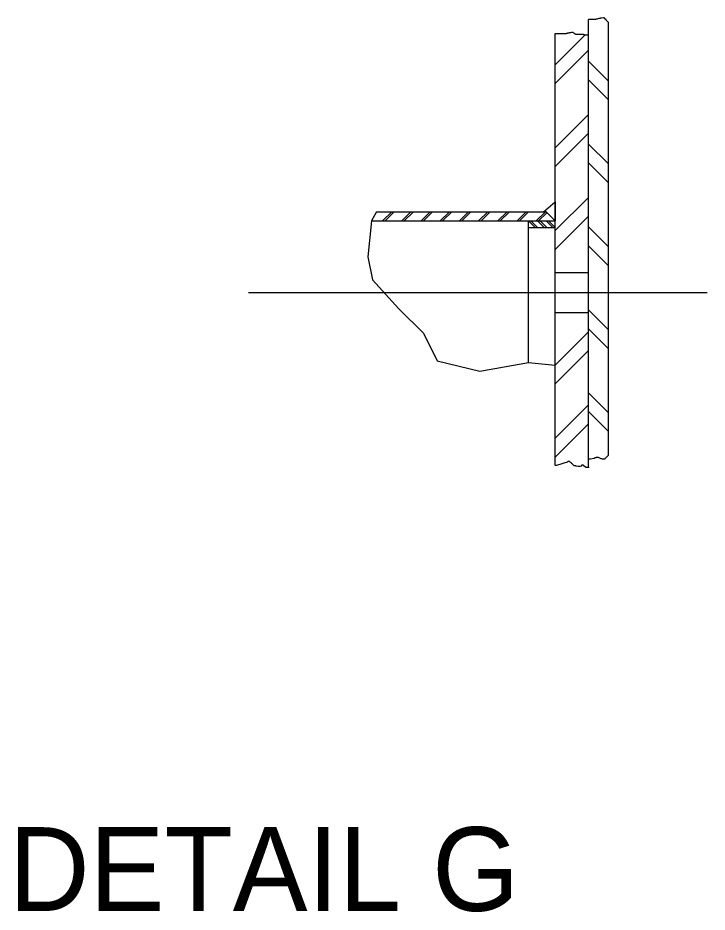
# Model space of a CAD drawing. Extents: x -666 to -576.4, y 698.3 to 770.9.
# Drawn here: x -586.517 to -584.36, y 717.631 to 720.431 of the extents above; entities that cross this region are included whole.
import ezdxf

# ---------------------------------------------------------------- set-up
doc = ezdxf.new("R2010")
doc.units = 0
doc.layers.add('tcd_NO-PLOT', color=7, linetype='Continuous')
doc.layers.add('tcd_SIGN-OVERHEAD', color=7, linetype='Continuous')

msp = doc.modelspace()

# ---------------------------------------------------------------- linework, layer by layer
at = {"layer": 'tcd_SIGN-OVERHEAD'}
for p, q in [((-584.7316, 719.0247), (-584.7316, 720.4253)), ((-584.6691, 719.0613), (-584.6691, 720.4164)), ((-584.8358, 719.0311), (-584.8358, 720.3815)), ((-584.8358, 720.2842), (-584.7428, 720.3772)), ((-584.8358, 720.2252), (-584.7316, 720.3294)), ((-584.6691, 720.2331), (-584.7316, 720.2956)), ((-584.6691, 720.1742), (-584.7316, 720.2367)), ((-584.8358, 720.0245), (-584.7316, 720.1287)), ((-584.8358, 719.9656), (-584.7316, 720.0697)), ((-584.6691, 719.9734), (-584.7316, 720.0359)), ((-584.6691, 719.9145), (-584.7316, 719.977)), ((-584.8358, 719.7648), (-584.7316, 719.869)), ((-585.3951, 719.8238), (-584.8644, 719.8238)), ((-585.3758, 719.7951), (-585.3472, 719.8238)), ((-585.3682, 719.7951), (-585.3396, 719.8238)), ((-585.3157, 719.7951), (-585.2871, 719.8238)), ((-585.3081, 719.7951), (-585.2795, 719.8238)), ((-585.2556, 719.7951), (-585.227, 719.8238)), ((-585.248, 719.7951), (-585.2194, 719.8238)), ((-585.1955, 719.7951), (-585.1669, 719.8238)), ((-585.1879, 719.7951), (-585.1593, 719.8238)), ((-585.1354, 719.7951), (-585.1068, 719.8238)), ((-585.1278, 719.7951), (-585.0992, 719.8238)), ((-585.0753, 719.7951), (-585.0466, 719.8238)), ((-585.0677, 719.7951), (-585.0391, 719.8238)), ((-585.0152, 719.7951), (-584.9865, 719.8238)), ((-585.0076, 719.7951), (-584.979, 719.8238)), ((-584.9551, 719.7951), (-584.9264, 719.8238)), ((-584.9475, 719.7951), (-584.9189, 719.8238)), ((-584.895, 719.7951), (-584.8663, 719.8238)), ((-584.8874, 719.7951), (-584.8616, 719.8209)), ((-584.8644, 719.8237), (-584.8358, 719.7951)), ((-584.8358, 719.7059), (-584.7316, 719.8101)), ((-585.4111, 719.7951), (-584.8358, 719.7951)), ((-584.8986, 719.7743), (-584.9194, 719.7951)), ((-584.9191, 719.3516), (-584.9191, 719.7951)), ((-584.9191, 719.7743), (-584.8358, 719.7743)), ((-584.891, 719.7743), (-584.9119, 719.7951)), ((-584.8703, 719.7743), (-584.8912, 719.7951)), ((-584.8623, 719.7743), (-584.8832, 719.7951)), ((-584.8426, 719.7743), (-584.8634, 719.7951)), ((-584.8358, 719.7743), (-584.8566, 719.7951)), ((-584.6691, 719.7138), (-584.7316, 719.7763)), ((-584.6691, 719.6549), (-584.7316, 719.7174)), ((-584.8358, 719.7063), (-584.8358, 719.7063)), ((-584.8358, 719.6337), (-584.7316, 719.6337)), ((-585.7956, 719.5712), (-584.3602, 719.5712)), ((-584.8358, 719.5087), (-584.7316, 719.5087)), ((-584.6691, 719.4541), (-584.7316, 719.5166)), ((-584.8358, 719.344), (-584.7316, 719.4482)), ((-584.6691, 719.3952), (-584.7316, 719.4577)), ((-584.732, 719.4145), (-584.732, 719.4145)), ((-584.8358, 719.2851), (-584.7316, 719.3892)), ((-584.6691, 719.1945), (-584.7316, 719.257)), ((-584.8358, 719.1147), (-584.7316, 719.2189)), ((-584.6691, 719.1355), (-584.7316, 719.198)), ((-584.8358, 719.0558), (-584.7316, 719.1599))]:
    msp.add_line(p, q, dxfattribs=at)
for points in [[(-584.6691, 720.4164), (-584.6708, 720.418), (-584.6736, 720.4214), (-584.6742, 720.4219), (-584.6758, 720.4242), (-584.6764, 720.4247), (-584.6764, 720.4253), (-584.6775, 720.4258), (-584.6781, 720.4258), (-584.6786, 720.4269), (-584.6792, 720.4269), (-584.6797, 720.4275), (-584.6803, 720.4281), (-584.6809, 720.4292), (-584.6809, 720.4297), (-584.6809, 720.4303), (-584.6814, 720.4308), (-584.6814, 720.4308), (-584.6831, 720.4308), (-584.6842, 720.4308), (-584.6903, 720.4303), (-584.692, 720.4297), (-584.6931, 720.4297), (-584.6936, 720.4297), (-584.6942, 720.4297), (-584.6947, 720.4292), (-584.6953, 720.4292), (-584.6959, 720.4292), (-584.6964, 720.4292), (-584.697, 720.4292), (-584.697, 720.4292), (-584.6992, 720.4286), (-584.702, 720.4275), (-584.7048, 720.4269), (-584.7059, 720.4264), (-584.7075, 720.4264), (-584.7092, 720.4258), (-584.7098, 720.4253), (-584.7103, 720.4253), (-584.7109, 720.4253), (-584.7114, 720.4253), (-584.712, 720.4253), (-584.712, 720.4253), (-584.7136, 720.4253), (-584.7148, 720.4253), (-584.7153, 720.4253), (-584.7159, 720.4253), (-584.7316, 720.4253)], [(-584.8358, 720.3815), (-584.8254, 720.3815), (-584.822, 720.3815), (-584.8165, 720.3815), (-584.8148, 720.3815), (-584.8143, 720.3815), (-584.8132, 720.3815), (-584.812, 720.3815), (-584.8109, 720.3815), (-584.8093, 720.3821), (-584.8081, 720.3821), (-584.807, 720.3821), (-584.8059, 720.3821), (-584.8054, 720.3821), (-584.8048, 720.3821), (-584.8037, 720.3821), (-584.8031, 720.3821), (-584.802, 720.3821), (-584.8015, 720.3821), (-584.8004, 720.3821), (-584.7998, 720.3826), (-584.7993, 720.3826), (-584.7981, 720.3832), (-584.7976, 720.3832), (-584.797, 720.3832), (-584.7965, 720.3837), (-584.7959, 720.3837), (-584.7959, 720.3843), (-584.7954, 720.3843), (-584.792, 720.3843), (-584.7898, 720.3848), (-584.7892, 720.3848), (-584.787, 720.3854), (-584.7865, 720.3854), (-584.7831, 720.3865), (-584.7826, 720.3865), (-584.7815, 720.3865), (-584.7809, 720.3859), (-584.7798, 720.3854), (-584.7792, 720.3848), (-584.7781, 720.3837), (-584.7765, 720.3826), (-584.7748, 720.3815), (-584.7742, 720.3809), (-584.7737, 720.3809), (-584.7731, 720.3804), (-584.7726, 720.3798), (-584.7726, 720.3798), (-584.7703, 720.3798), (-584.7698, 720.3798), (-584.7692, 720.3798), (-584.7687, 720.3798), (-584.7676, 720.3798), (-584.7659, 720.3798), (-584.7653, 720.3798), (-584.7648, 720.3798), (-584.7642, 720.3798), (-584.7637, 720.3798), (-584.7631, 720.3798), (-584.7626, 720.3798), (-584.7609, 720.3798), (-584.7592, 720.3798), (-584.757, 720.3798), (-584.752, 720.3798), (-584.7509, 720.3798), (-584.7503, 720.3798), (-584.7498, 720.3798), (-584.7492, 720.3798), (-584.7487, 720.3798), (-584.7481, 720.3798), (-584.7476, 720.3798), (-584.747, 720.3793), (-584.7459, 720.3793), (-584.7453, 720.3787), (-584.7448, 720.3787), (-584.7448, 720.3787), (-584.7437, 720.3782), (-584.7431, 720.3782), (-584.7426, 720.3782), (-584.742, 720.3782), (-584.7409, 720.3776), (-584.7403, 720.3776), (-584.7398, 720.3776), (-584.7392, 720.3776), (-584.7316, 720.3776)], [(-585.3951, 719.8238), (-585.4111, 719.7951), (-585.4222, 719.6825), (-585.4076, 719.611), (-585.3248, 719.52), (-585.2479, 719.4438), (-585.2046, 719.3574), (-585.0714, 719.3249), (-584.9191, 719.3516), (-584.8358, 719.344)], [(-584.7303, 719.0507), (-584.7289, 719.0507), (-584.7267, 719.0507), (-584.7253, 719.0507), (-584.7137, 719.0529), (-584.7101, 719.0543), (-584.7079, 719.0543), (-584.7065, 719.0551), (-584.705, 719.0551), (-584.7043, 719.0558), (-584.7029, 719.0558), (-584.7021, 719.0558), (-584.7014, 719.0558), (-584.7007, 719.0558), (-584.7007, 719.0558), (-584.6927, 719.0514), (-584.692, 719.0514), (-584.6913, 719.0514), (-584.6906, 719.0514), (-584.6891, 719.0507), (-584.6884, 719.0507), (-584.6855, 719.05), (-584.6826, 719.05), (-584.6805, 719.05), (-584.6797, 719.05), (-584.6797, 719.0507), (-584.679, 719.0514), (-584.6691, 719.0613)], [(-584.8372, 719.0305), (-584.8315, 719.0305), (-584.8206, 719.0334), (-584.8047, 719.0391), (-584.7989, 719.0399), (-584.7975, 719.0413), (-584.7968, 719.0413), (-584.7961, 719.042), (-584.7953, 719.0428), (-584.7939, 719.0428), (-584.7917, 719.0428), (-584.7903, 719.0413), (-584.7874, 719.0399), (-584.7867, 719.0391), (-584.7859, 719.0384), (-584.7852, 719.0377), (-584.7852, 719.037), (-584.7838, 719.0363), (-584.7823, 719.0348), (-584.7816, 719.0334), (-584.7816, 719.0334), (-584.7787, 719.0305), (-584.7773, 719.0297), (-584.7766, 719.029), (-584.7758, 719.029), (-584.7751, 719.029), (-584.7744, 719.029), (-584.7737, 719.029), (-584.7729, 719.029), (-584.7722, 719.029), (-584.7708, 719.0283), (-584.7693, 719.0283), (-584.7635, 719.0276), (-584.7599, 719.0269), (-584.7585, 719.0269), (-584.757, 719.0269), (-584.7527, 719.0283), (-584.7527, 719.029), (-584.7527, 719.0297), (-584.7527, 719.0305), (-584.752, 719.0305), (-584.752, 719.0312), (-584.7513, 719.0312), (-584.7513, 719.0312), (-584.7505, 719.0319), (-584.7491, 719.0312), (-584.7484, 719.0312), (-584.7484, 719.0305), (-584.7477, 719.0297), (-584.7469, 719.029), (-584.7462, 719.029), (-584.7455, 719.0283), (-584.7448, 719.0276), (-584.7448, 719.0269), (-584.7433, 719.0269), (-584.7433, 719.0261), (-584.7412, 719.0254), (-584.7412, 719.0247), (-584.7404, 719.024), (-584.7397, 719.024), (-584.739, 719.024), (-584.7383, 719.024), (-584.7375, 719.024), (-584.7368, 719.024), (-584.7346, 719.024), (-584.7339, 719.024), (-584.7325, 719.024), (-584.7325, 719.024), (-584.7318, 719.024), (-584.7318, 719.0232), (-584.731, 719.0225)]]:
    msp.add_lwpolyline(points, dxfattribs=at)
msp.add_lwpolyline([(-584.8722, 719.8238), (-584.8358, 719.855), (-584.8358, 719.7951), (-584.8644, 719.8237)], close=True, dxfattribs=at)

# ---------------------------------------------------------------- texts
at = {"layer": 'tcd_NO-PLOT'}
msp.add_text('DETAIL G', height=0.26229, dxfattribs=at).set_placement((-586.5462, 717.6349))

doc.saveas('drawing.dxf')
